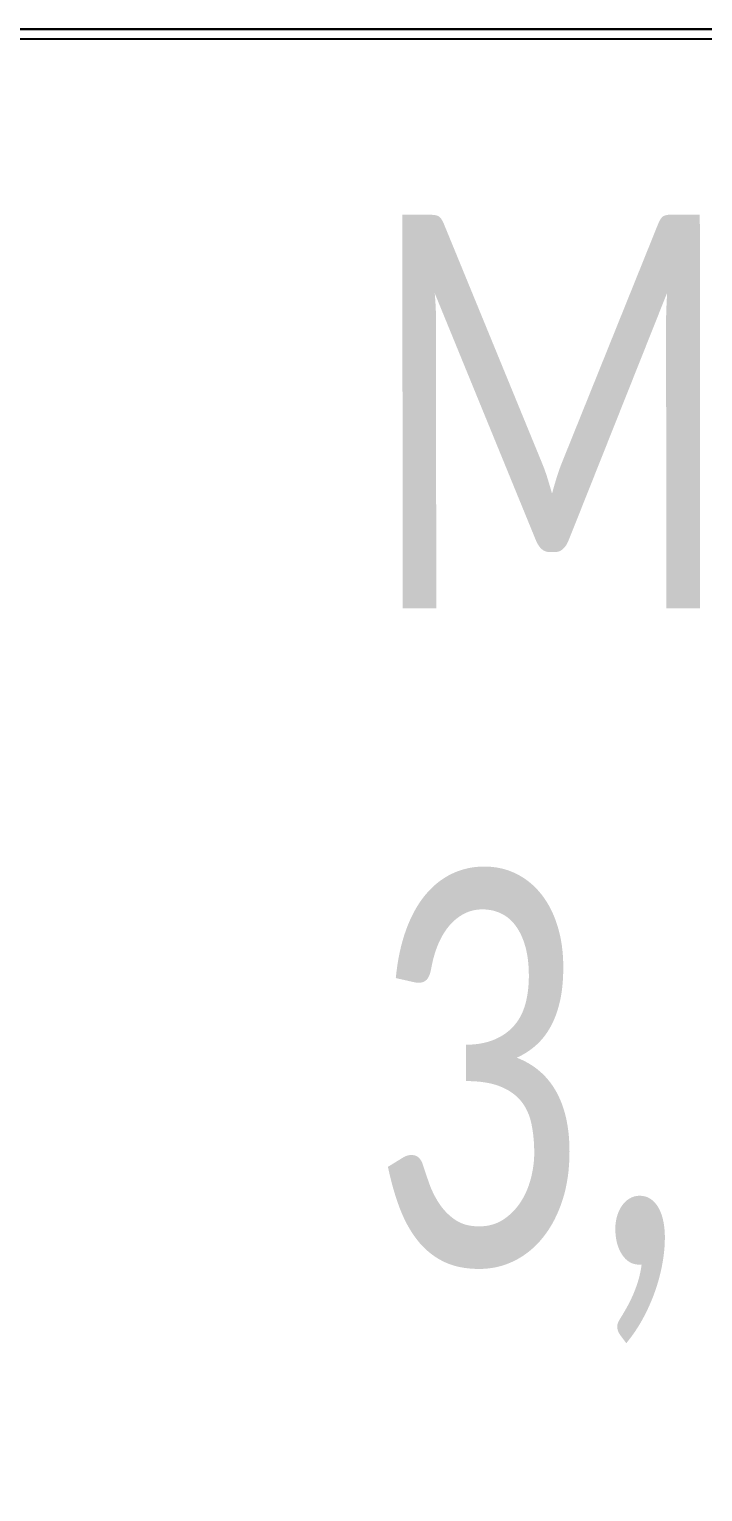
# Model space of a CAD drawing. Header units: millimetres. Extents: x -10496 to -5455, y -188 to 7293.
# Drawn here: x -7426.4 to -7389.5, y 2746.3 to 2826.5 of the extents above; entities that cross this region are included whole.
import ezdxf

# ---------------------------------------------------------------- set-up
doc = ezdxf.new("R2010")
doc.units = ezdxf.units.MM
doc.layers.add('alan_net', color=30, linetype='Continuous', lineweight=0)
doc.layers.add('GJC_duvar', color=10, linetype='Continuous', lineweight=30)
doc.layers.add('Kıtc-006 Yazı 001', color=1, linetype='Continuous')
doc.styles.add('Ölçü50', font='calibri.ttf', dxfattribs={"width": 0.7})

# ---------------------------------------------------------------- blocks, each defined once
blk = doc.blocks.new('new ytong')
at = {"layer": 'GJC_duvar', "color": 3}
blk.add_lwpolyline([(-18813.314, 3087.765), (-19093.338, 3087.765)], dxfattribs=at)

msp = doc.modelspace()

# ---------------------------------------------------------------- linework, layer by layer
at = {"color": 2, "true_color": 0xf1eb1f}
msp.add_lwpolyline([(-7484.882, 2825.982), (-7204.882, 2825.982), (-7204.882, 2706.839), (-7484.882, 2706.839)], close=True, dxfattribs=at)

# ---------------------------------------------------------------- texts
at = {"layer": 'Kıtc-006 Yazı 001', "lineweight": 0, "insert": (-7407.918, 2816.32, -0.035), "char_height": 21.6, "attachment_point": 1, "rotation": 0.04064, "style": 'Ölçü50'}
msp.add_mtext_dynamic_manual_height_columns('{\\fCalibri Light|b0|i0|c162|p34;MÜŞTERİ WC\\P3,3 m2}', width=159.97854, gutter_width=0.0788, heights=[116.094], dxfattribs=at)

# ---------------------------------------------------------------- next in the draw order: block references
at = {"layer": 'GJC_duvar', "color": 41, "true_color": 0xf4ee51}
msp.add_blockref('new ytong', (11608.455, -261.264), dxfattribs=at)

# ---------------------------------------------------------------- next in the draw order: linework, layer by layer
at = {"layer": 'alan_net', "color": 51, "lineweight": 30, "true_color": 0xf8f6b0}
msp.add_lwpolyline([(-7484.882, 2826.501), (-7204.882, 2826.501), (-7204.882, 2706.839), (-7484.882, 2706.839)], close=True, dxfattribs=at)

doc.saveas('drawing.dxf')
